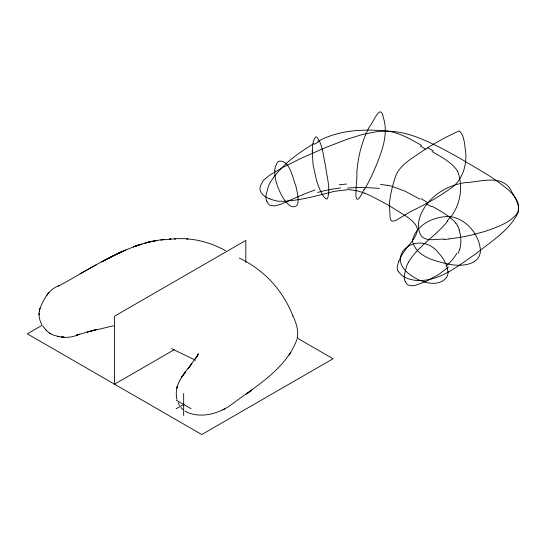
<?xml version="1.0" encoding="UTF-8"?>
<svg xmlns="http://www.w3.org/2000/svg" width="546" height="546" viewBox="0 0 546 546"><rect width="100%" height="100%" fill="white"/><g stroke="black" fill="none" stroke-linecap="round" stroke-linejoin="round"><path stroke-width="0.82" d="M41.837 324.529C38.923 319.669 38.2 313.541 40.104 308.176M39.032 314.974L39.08 313.267M39.339 311.193L39.394 310.845M297.317 337.612C298.676 329.914 296.021 322.215 292.629 315.404L292.874 315.909C283.033 290.452 264.046 269.765 239.353 258.142M197.536 355.978L198.191 353.685L196.935 356.64L197.939 354.634L188.138 368.673L191.796 363.834C183.586 373.696 173.43 385.51 177.02 399.419M39.462 310.51L39.885 308.804M459.595 249.358L458.217 253.433M296.976 339.407C285.967 369.048 255.978 386.179 231.907 404.252C219.001 413.95 199.809 419.171 184.91 411.193M39.988 308.483C43.66 299.133 48.901 289.182 59.091 285.674M398.88 261.165L397.317 266.155L397.324 269.587A13.186 7.61 0 0 0 397.822 270.768L398.368 271.58M408.435 262.21C418.325 245.68 436.029 236.022 447.768 220.987M364.23 189.871L366.721 185.551A164.469 39.148 -80 0 0 371.703 175.689L374.679 169.117A128.112 30.494 -80 0 0 376.644 164.414C382.548 149.659 388.493 133.361 383.312 117.486C380.446 101.74 372.925 123.826 369.178 127.157C361.739 141.55 357.664 157.719 356.818 173.881C357.712 179.552 351.481 213.855 362.749 192.185M196.519 357.159L197.686 355.337L195.864 358.183M46.519 295.83L48.096 293.516M288.827 355.35L290.957 352.361M450.075 217.977C460.237 205.173 463.602 186.937 457.739 171.608M48.246 293.304L48.881 292.533M448.491 266.987L438.527 274.638L425.518 281.668L414.94 285.476L411.008 285.811L408.285 285.046A17.602 10.203 -58.8 0 1 406.531 283.627L405.296 281.661M246.157 394.246L251.767 390.097L247.604 393.168M42.056 325.314L27.3 333.831L201.754 434.548L333.046 358.749L296.976 337.919M174.27 349.693L114.524 384.186L114.524 316.202L245.823 240.397L245.823 262.496M176.221 408.756L184.022 404.252M58.251 286.159C90.104 269.301 120.68 247.099 156.811 240.438L148.075 242.226L159.412 240.042L175.805 238.793L174.515 238.834C192.349 237.558 210.108 242.062 225.648 250.716M313.827 143.653C297.181 153.658 280.63 165.718 270.243 182.425A21.71 12.087 -60.2 0 0 268.386 186.493L266.059 195.072A3.645 2.157 -58.7 0 0 266.038 195.386L266.038 199.058A2.901 1.686 -59.6 0 0 266.066 199.338L266.591 200.88M80.03 273.778L96.43 264.728M222.788 409.916L225.075 408.674M101.529 261.991L106.552 259.289M103.03 261.159L119.321 252.894L110.818 257.064M104.941 260.155L109.766 257.616M108.053 258.511L112.633 256.149M317.724 141.564C338.827 129.743 363.936 128.911 387.462 131.033M126.112 249.891L118.932 253.051L123.73 250.873M117.24 253.849L121.103 252.081L118.932 253.051M139.974 244.601L136.705 245.693L142.083 243.912M315.049 189.947L305.03 193.673L280.173 204.511L274.467 205.938L270.017 205.214A17.602 10.115 -61.2 0 1 268.277 203.801L267.028 201.829M113.616 325.764L87.251 332.023L96.082 329.62L76.181 335.237L79.689 334.159C72.748 337.387 65.151 338.267 57.746 336.343L59.036 336.582L53.883 335.299L49.345 333.005L46.335 330.432L42.779 326.037M162.142 239.728L160.92 239.878L164.032 239.523M339.264 184.753L346.471 184.043M449.065 238.855L457.234 237.81A164.469 128.453 -27.8 0 0 473.594 234.514L483.353 231.859A128.112 100.061 -27.8 0 0 489.81 229.75C498.853 226.433 508.278 222.864 515.137 215.82C522.843 208.674 515.328 198.724 511.684 191.605C503.023 173.444 480.685 182.03 465.288 182.644C447.597 185.026 430.364 195.434 422.174 211.609C418.216 219.164 416.434 229.122 421.737 236.486C427.702 242.076 436.848 238.575 444.198 239.209M170.98 238.984L169.321 239.093L170.618 239.011M188.077 239.046L186.493 238.943M62.101 336.991L64.066 337.175L61.445 336.93M380.521 184.425L387.489 185.387M392.342 186.459L405.009 191.168L419.983 199.215M269.942 198.915L271.396 199.427A38.998 22.516 0 0 0 275.525 200.669L276.569 200.901A13.309 7.685 0 0 0 278.986 201.269L284.93 201.269L293.571 200.368A121.888 70.373 0 0 0 313.459 196.58L334.486 191.318L347.454 189.715A22.106 12.763 0 0 1 350.723 189.803L357.65 190.923L364.421 193.107M432.098 206.272C440.506 211.097 449.474 215.711 455.903 223.157M171.505 348.628L195.372 360.148L194.335 359.5M432.098 151.542C440.704 156.668 450.177 161.357 456.436 169.437A39.135 23.963 -4 0 1 457.753 171.601M176.221 400.157L191.114 408.756M421.669 145.516C412.025 139.872 402.081 134.227 391.086 131.709A39.135 24.201 -3.2 0 0 387.442 131.074M49.345 333.005L50.785 333.893M182.896 409.602L181.013 407.616M45.325 329.347L46.335 330.432M179.504 405.487L178.016 402.545M457.766 225.955L459.404 229.968M183.668 393.4L183.668 415.513M269.956 198.901A27.334 15.779 0 0 1 266.004 197.249L264.046 195.761A19.151 11.056 0 0 1 262.947 194.745L261.957 193.591A30.337 17.513 0 0 1 261.077 192.301L260.23 190.561A14.312 8.265 0 0 1 259.964 189.25L260.053 187.66A44.212 25.525 0 0 1 260.544 185.544L263.479 180.235L269.99 174.932L283.592 167.028L302.075 157.855L325.368 147.652L348.034 138.916L362.742 134.398L376.638 131.675A41.708 24.079 0 0 1 380.91 131.313L387.967 131.217A46.895 27.075 0 0 1 395.543 131.77C407.876 133.169 419.505 137.817 430.671 143.004A296.785 171.348 0 0 1 436.37 145.7A283.749 163.82 0 0 1 443.277 149.154L459.452 157.999L487.578 174.734A283.749 163.82 0 0 1 492.035 177.675A296.785 171.348 0 0 1 498.232 182.009C505.651 187.647 514.141 193.264 517.69 202.293A46.895 27.075 0 0 1 518.652 206.668L518.482 210.742A41.708 24.079 0 0 1 517.854 213.206C508.995 230.842 490.97 241.448 476.153 253.617C460.142 264.216 444.335 278.01 424.549 280.235A44.212 25.525 0 0 1 420.884 280.514L418.14 280.569A14.312 8.265 0 0 1 415.861 280.412L412.851 279.927A30.337 17.513 0 0 1 410.619 279.416L408.62 278.849A19.151 11.056 0 0 1 406.852 278.214L404.32 277.061A27.334 15.779 0 0 1 401.419 274.802L400.505 273.969A38.998 22.516 0 0 1 398.355 271.587M408.435 262.21A21.71 12.974 -59.8 0 0 406.579 266.284L404.347 274.911A3.645 2.047 -61.3 0 0 404.327 275.225L404.327 278.897A2.901 1.658 -60.4 0 0 404.347 279.177L404.866 280.712A59.876 34.282 -60.4 0 0 405.357 281.586M449.645 217.82A100.833 73.178 -5.1 0 1 447.324 220.802M427.852 147.959A235.149 125.6 3.9 0 1 433.299 150.921M420.454 146.069A235.149 122.734 4 0 1 425.45 149.126M314.441 144.178A100.833 60.524 -15 0 1 318.304 142.131M456.859 253.242A85.545 46.765 -1.9 0 1 445.932 266.107M459.056 229.996A105.48 60.272 2.5 0 1 459.807 249.379M455.828 223.171A41.189 23.642 0.8 0 1 457.712 225.969M426.133 203.835A235.012 146.294 -4.6 0 1 431.565 206.647M421.007 198.546A233.203 147.051 -4.7 0 1 427.675 202.819M387.537 185.292A41.189 23.567 0.1 0 1 392.41 186.377M347.625 188.008A105.48 55.003 1.1 0 1 379.354 188.445M317.656 192.465A85.545 45.236 0.2 0 1 340.588 187.988M267.09 201.767A59.876 34.739 -60 0 1 266.653 200.812M364.435 193.093A82.869 47.843 0 0 1 371.778 196.342L387.571 204.668L405.862 216.004A81.272 46.922 0 0 1 411.998 220.7L415.622 224.706L417.178 228.167A22.106 12.763 0 0 1 417.335 230.057C416.264 237.94 409.793 243.482 405.425 249.679A121.888 70.373 0 0 0 398.894 261.165M364.25 189.257A101.085 23.744 -79.7 0 1 362.776 191.605M449.044 239.046A101.085 79.313 -28.1 0 1 444.164 239.401M312.264 151.03L313.063 164.79L316.543 180.644L319.403 188.629L322.604 195.072L325.621 198.764L327.409 198.928C330.985 188.438 326.549 176.597 325.607 165.827C322.959 156.327 323.218 144.499 316.523 136.855L315.895 136.862C312.182 140.302 312.858 146.376 312.264 151.03M389.421 203.433L390.11 217.84L390.711 220.045L392.008 221.26L395.816 220.509L406.947 213.752A81.17 46.86 -60 0 1 411.718 211.015C426.371 204.054 440.526 195.905 453.576 186.268C462.674 178.269 466.427 165.643 465.84 153.808C464.769 147.092 464.748 135.231 459.22 130.876C444.383 137.524 430.084 145.707 416.721 155.03C408.722 160.367 400.088 166.025 396.014 175.116C392.738 184.22 390.499 193.816 389.421 203.433M274.781 170.243C274.42 179.259 277.723 188.022 281.9 195.864A31.675 11.35 74.3 0 0 285.06 200.764L288.343 204.402A33.879 12.142 74.3 0 0 291.503 206.545C302.532 209.179 296.771 191.025 295.857 185.893C292.629 178.433 290.097 159.855 279.088 161.166A34.139 12.23 74.3 0 0 276.802 163.37L275.273 167.083L274.781 170.243M480.48 250.396C480.193 264.933 461.848 266.598 450.9 264.551C436.657 261.582 416.059 257.343 412.421 240.861C415.642 224.372 435.428 215.445 450.982 216.701C466.769 219.526 479.245 234.637 480.48 250.396M448.027 272.051C448.232 279.648 439.94 283.565 433.319 283.285A31.675 23.239 40.2 0 1 426.849 282.63L420.133 280.494A33.879 24.857 40.2 0 1 413.65 277.061C379.832 257.009 418.946 226.952 439.073 253.535A34.139 25.048 40.2 0 1 443.755 259.753L446.881 266.161L448.027 272.051M177.191 386.978L176.924 388.172L177.47 385.769L177.191 386.978M182.473 376.051L181.641 377.177L185.585 372.017L182.473 376.051M135.858 246.021L133.442 246.881L139.005 244.915L135.858 246.021M149.092 241.98L145.106 243.018L149.092 241.98"/></g></svg>
